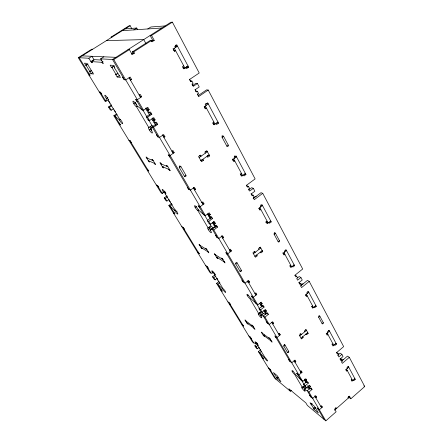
<?xml version="1.0" encoding="UTF-8"?>
<svg xmlns="http://www.w3.org/2000/svg" width="443" height="443" viewBox="0 0 443 443"><rect width="100%" height="100%" fill="white"/><g stroke="black" fill="none" stroke-linecap="round" stroke-linejoin="round"><path stroke-width="0.66" d="M116.476 113.984L113.845 115.728L114.87 116.027L119.532 120.07A2.946 0.598 55.7 0 0 122.141 123.575A2.946 0.598 55.7 0 0 122.03 121.897A2.946 0.598 55.7 0 0 119.455 118.857L108.109 100.251A3.029 0.615 56.1 0 0 107.2 97.565A3.029 0.615 56.1 0 0 104.847 95.234A3.029 0.615 56.1 0 0 106.414 98.573L105.86 101.314L104.869 101.082L78.267 57.673L91.74 49.223L92.703 49.234M164.779 191.149L162.243 193.414L161.086 192.816L113.845 115.728M291.411 390.349L290.364 391.241L288.847 388.744L305.836 402.87L307.37 405.434L325.838 420.85L336.132 411.763L334.62 409.116L336.11 407.809L336.486 408.474L335.606 407.776M348.491 396.452L349.04 397.449L350.839 398.789L364.733 386.529L349.317 357.324L347.478 356.117L341.708 361.084M334.537 410.218L349.826 396.751M320.821 406.43L321.579 405.771L322.366 407.117L319.331 409.769L317.038 407.887L318.401 409.692M351.958 379.247L351.221 379.889L351.952 381.257L354.887 378.687M347.268 368.482L346.897 367.784L348.386 366.499L355.253 379.369L353.785 380.653L353.425 379.972M313.705 408.418L310.039 402.698L314.486 406.358L318.39 412.97L313.926 409.266L313.157 407.959L313.705 408.418L315.039 407.261M313.926 409.266L315.698 407.726M310.82 404.022L311.711 403.246M311.374 404.476L312.265 403.7M315.787 397.808L316.557 397.144L315.754 395.765L312.675 398.429L310.393 396.585L309.585 395.211L310.155 395.671M307.929 385.925L309.646 387.282L310.421 386.612L309.607 385.205L306.484 387.88L304.778 386.523L303.538 384.413L306.656 381.75L308.372 383.09L305.244 385.77L303.538 384.413M349.317 357.324L342.323 363.349L341.564 361.937L342.317 361.289L341.553 359.871L340.8 360.519L340.036 359.096L343.054 356.504L341.913 354.367L340.091 353.16L337.577 355.308M310.333 388.051L307.237 390.715L304.263 389.541L306.556 387.575L309.563 388.716M308.743 387.326L310.465 388.683L311.241 388.013L312.055 389.408L308.948 392.083L307.237 390.715L310.964 397.044M304.263 389.541A2.625 0.476 50.3 0 1 304.756 391.169A2.625 0.476 50.3 0 1 302.176 388.356A2.625 0.476 50.3 0 1 302.386 387.498L304.679 385.537L301.196 379.607M302.021 388.107L303.162 387.127M341.913 354.367L338.884 356.958L338.114 355.524L338.873 354.876L338.103 353.442L336.292 352.235M302.386 387.498L294.689 374.468A2.652 0.493 50.6 0 1 292.136 371.384A2.652 0.493 50.6 0 1 293.022 371.3A2.652 0.493 50.6 0 1 295.331 374.407L302.746 381.517L305.891 378.831L306.722 380.255L305.936 380.925L304.657 379.922M338.103 353.442L337.344 354.09L336.569 352.656L343.657 346.609L309.225 281.383L307.425 280.402L300.609 285.896M305.055 381.002L306.766 382.342L307.547 381.672L308.372 383.09M300.432 371.483L301.223 370.808L302.065 372.253L298.892 374.944L296.627 373.183L298.039 375.06M332.981 343.895L332.211 344.549L332.998 346.005L336.065 343.403M327.936 332.394L327.538 331.646L329.094 330.34L336.453 344.133L334.925 345.435L334.531 344.704M292.275 371.627L293.05 370.974M277.949 377.037L276.919 377.907L276.454 377.525L277.207 378.759L278.237 377.89M289.196 360.015L288.631 359.589L289.5 361.062L291.754 362.778L294.972 360.076L295.835 361.554L295.032 362.23L294.18 361.588M283.813 346.133L285.043 345.114A0.82 0.637 -55.7 0 0 284.096 345.053A0.82 0.637 -55.7 0 0 283.813 346.133L287.507 352.445L288.725 351.426L285.043 345.114L284.201 344.493M318.678 317.249L319.868 316.263A0.803 0.62 -58.4 0 0 318.96 316.18A0.803 0.62 -58.4 0 0 318.672 317.249L322.1 323.623L323.279 322.642L319.868 316.263L318.966 315.715M299.778 335.894L306.49 330.328L305.554 329.708M301.068 338.175L307.758 332.61M302.674 336.841L303.101 337.599L301.495 338.934L299.352 335.13L300.963 333.789L301.395 334.554L300.088 333.668M305.703 334.116L306.578 334.703L308.178 333.374L306.063 329.564L304.457 330.893L304.884 331.657M278.531 333.944L279.361 333.263L280.264 334.819L276.941 337.549L274.721 335.927L276.183 337.876M315.87 305.559L312.664 308.201L311.817 306.628L312.625 305.969M261.625 351.149L259.748 352.689L258.402 351.615L260.744 349.693M307.182 293.654L306.75 292.851L308.383 291.527L316.291 306.346L314.691 307.663L314.27 306.877M257.676 343.508L254.852 345.817L256.037 347.761L257.377 348.824L258.795 347.666M219.113 281.394L216.572 283.359L252.46 341.918L253.795 342.971L255.927 343.502L256.647 342.915M254.852 345.817L256.187 346.88L258.081 345.335M272.722 323.988L273.564 323.307L272.639 321.718L269.261 324.459L267.051 322.897L266.121 321.308L266.669 321.696M262.793 333.562L261.348 332.084L263.524 335.716L264.46 334.952M261.785 306.96L259.681 303.361L261.331 304.468L262.195 303.776L261.232 302.132L257.776 304.889L250.373 298.228A2.802 0.581 51.8 0 0 247.881 294.866A2.802 0.581 51.8 0 0 247.2 295.415A2.802 0.581 51.8 0 0 249.88 298.626L258.767 313.672A2.758 0.559 51.5 0 0 258.778 314.995A2.758 0.559 51.5 0 0 261.425 317.803A2.758 0.559 51.5 0 0 260.689 315.709L263.203 313.683L265.85 313.915M263.967 310.687L265.623 311.822L266.476 311.136L265.529 309.507L262.101 312.265L260.456 311.124L259.022 308.688L263.153 305.421L264.106 307.06L260.667 309.818L259.022 308.688M309.225 281.383L301.567 287.568L300.686 285.94L301.511 285.27L300.636 283.636L299.811 284.301L298.925 282.662L302.237 280.004L300.919 277.534L299.136 276.559L296.71 278.542L297.602 280.192L300.919 277.534M264.908 312.304L266.57 313.445L267.422 312.752L268.364 314.369L264.953 317.122L263.303 315.97L260.689 315.709M258.767 313.672L261.281 311.65A2.758 0.57 51.4 0 1 263.203 313.683M258.607 314.713L259.858 313.705M297.541 277.877L296.655 276.216L295.819 276.886L294.927 275.219L302.696 269.017L262.749 193.342L261.016 192.683L253.103 198.591M254.946 293.526L255.821 292.834L256.796 294.512L253.307 297.281L251.137 295.83L252.654 297.857M290.73 265.18L289.883 265.85L290.791 267.539L294.163 264.87M284.843 251.956L284.384 251.087L286.095 249.747L294.612 265.711L292.928 267.046L292.48 266.204M247.36 295.702L248.213 295.027M242.399 280.408L241.861 280.065L242.869 281.776L245.023 283.16L248.567 280.38L249.57 282.097L248.684 282.789L247.598 282.097M240.012 271.282L241.363 270.236L237.077 262.893A0.88 0.742 -59 0 0 236.008 262.749A0.88 0.742 -59 0 0 235.715 263.939L240.012 271.282A0.875 0.736 -58.6 0 0 241.07 271.415A0.875 0.736 -58.6 0 0 241.363 270.236M274.151 234.297L275.463 233.289A0.864 0.72 -63.4 0 0 274.444 233.129A0.864 0.72 -63.4 0 0 274.151 234.303L278.126 241.701L279.428 240.693L275.463 233.289L274.3 232.747M253.402 253.701L260.794 247.986L259.67 247.399M219.889 282.667L217.845 284.245L216.572 283.359M254.897 256.353L262.267 250.644M256.669 254.98L257.167 255.86L255.395 257.233L252.898 252.815L254.681 251.441L255.179 252.327L254.066 251.718M259.022 249.354L258.529 248.468L260.301 247.1L262.76 251.524L260.993 252.892L260.506 252.012M235.715 263.939L237.077 262.893M215.099 274.798L212.535 276.77L213.886 278.974L215.154 279.854L217.208 278.27M212.535 276.77L213.803 277.639L215.857 276.055M171.618 203.453L168.833 205.463L209.816 272.334L211.078 273.193L212.834 272.91L213.62 272.307M229.485 249.88L230.404 249.176L231.456 250.993L227.785 253.795L225.681 252.549L227.259 254.659M267.118 221.19L266.232 221.865L267.212 223.693L270.751 220.991M265.927 222.574L266.808 221.899M260.739 206.947L260.235 206.012L262.034 204.655L271.238 221.904L269.471 223.25L268.984 222.342M215.868 255.113L214.412 253.684L216.92 257.881L217.95 257.095M222.707 238.262L223.637 237.559L222.558 235.704L218.82 238.517L216.738 237.348L215.652 235.499L216.167 235.787M217.258 237.642L212.236 229.097L213.781 229.939L217.557 227.121L215.996 226.29L212.236 229.097L210.143 230.061A2.963 0.653 53.2 0 1 211.2 232.763A2.963 0.653 53.2 0 1 208.503 230A2.963 0.653 53.2 0 1 208.182 228.056L197.811 210.497A3.023 0.681 53.7 0 1 194.992 207.158A3.023 0.681 53.7 0 1 195.385 205.984A3.023 0.681 53.7 0 1 198.099 209.65L203.852 214.833L205.38 215.619L209.218 212.79L210.342 214.722L209.384 215.425L207.839 214.645L208.791 213.941L210.342 214.722M262.749 193.342L254.288 199.666L253.263 197.766L254.177 197.085L253.152 195.175L251.447 194.505M214.406 224.036L215.353 223.333L213.792 222.519L212.85 223.217L214.406 224.036L215.514 225.93L216.455 225.227L217.557 227.121M208.182 228.056L210.962 225.985A2.957 0.67 53.2 0 1 212.928 227.984L215.054 226.988M253.152 195.175L252.239 195.856L251.209 193.94L254.869 191.221L253.33 188.341L251.618 187.694L248.484 190.014M208.299 229.673L209.683 228.643M210.143 230.061L212.928 227.984M212.579 218.565L211.023 217.768L207.23 220.581L208.764 221.389L212.579 218.565L211.461 216.644L210.508 217.352L208.963 216.561M253.33 188.341L249.658 191.06L248.623 189.128L249.542 188.447L248.501 186.514L246.806 185.877M207.23 220.581L208.902 223.433L210.447 224.252L214.246 221.428L215.353 223.333M248.501 186.514L247.582 187.195L246.535 185.252L255.129 178.911L208.227 90.056L206.61 89.846L198.22 95.55M201.903 202.601L202.872 201.892L204.013 203.858L200.142 206.693L198.121 205.696L199.771 207.894M245.433 173.545L241.706 176.27L240.643 174.293L241.579 173.612M234.635 158.223L234.092 157.21L235.986 155.842L245.959 174.531L244.099 175.893L243.572 174.907M197.811 210.497L198.757 209.805M195.18 207.496L196.598 206.46M168.833 205.463L170.007 206.1L174.786 210.58L175.627 209.971M172.244 204.489L170.007 206.1L174.675 213.72M194.543 189.992L195.529 189.283L194.355 187.267L190.407 190.113L188.425 189.205L187.239 187.195L187.732 187.417M167.011 195.9L164.209 197.91L165.754 200.435L166.922 201.056L169.165 199.444M164.209 197.91L165.366 198.519L167.781 196.792M165.51 192.107L164.669 192.711L165.355 193.84M174.786 210.58A2.669 0.526 53.8 0 0 177.189 213.814A2.669 0.526 53.8 0 0 177.405 212.778A2.669 0.526 53.8 0 0 174.941 209.832L165.178 193.818L166.036 193.203M200.928 160.466L201.908 159.768L203.464 160.311L201.493 161.717L198.558 156.512L200.541 155.111L201.128 156.152L199.577 155.631M207.125 156.063L208.099 155.366L209.683 155.886L207.723 157.282L207.147 156.246M200.906 160.676L209.107 154.851M179.365 167.642L180.882 166.574A0.958 0.875 -70.9 0 0 179.664 166.324A0.958 0.875 -70.9 0 0 179.365 167.642L184.426 176.292L185.927 175.223L180.882 166.574L179.409 165.992M222.142 137.396L223.599 136.372A0.947 0.842 -76.2 0 0 222.441 136.101A0.947 0.842 -76.2 0 0 222.137 137.402L226.805 146.09L228.25 145.066L223.599 136.372L221.954 135.946M199.145 157.558L207.374 151.727L205.801 151.224M161.385 164.026L160.798 163.046L159.934 162.692L162.863 167.587L163.816 166.922M171.923 151.218L172.947 150.504L174.193 152.641L170.095 155.51L168.185 154.801L169.913 157.099M217.967 122.069L214.03 124.815L212.878 122.667L213.864 121.98M206.283 105.301L205.69 104.194L207.701 102.82L218.543 123.137L216.577 124.511L216.001 123.442M163.91 137.485L164.951 136.771L163.672 134.572L159.491 137.441L157.625 136.843L156.34 134.655L156.8 134.799M205.148 104.238L206.145 103.557L208.288 103.922L204.278 106.68L205.463 108.884L206.466 108.192L204.865 107.898M153.998 122.501L155.393 122.883L156.451 122.163L157.752 124.405L153.527 127.279L152.143 126.875L150.814 129.522A3.278 0.759 55.6 0 1 152.292 133.016A3.278 0.759 55.6 0 1 149.557 130.353A3.278 0.759 55.6 0 1 148.831 127.59L136.56 106.829A3.378 0.781 56.2 0 1 133.592 103.357A3.378 0.781 56.2 0 1 133.587 101.342A3.378 0.781 56.2 0 1 136.56 105.373L142.203 109.969L143.554 110.29L147.857 107.405L149.191 109.698L148.123 110.418L146.749 110.097L147.818 109.382L149.191 109.698M148.831 127.59L151.932 125.485A3.273 0.775 55.7 0 1 153.228 126.543M157.752 124.405L156.351 124.018L152.143 126.875L158.09 136.992M149.324 129.976L150.869 128.924M208.227 90.056L198.791 96.48L197.584 94.232L198.597 93.539L197.39 91.286L195.812 91.07M146.212 116.786L147.574 117.14L151.849 114.261L150.465 113.923L146.212 116.786L148.2 120.169L149.573 120.54L153.826 117.661L155.139 119.915L154.081 120.634L152.691 120.263L153.749 119.549L155.139 119.915M197.39 91.286L196.371 91.978L195.153 89.713L199.234 86.955L197.417 83.544L195.834 83.362L192.268 85.765M197.417 83.544L193.32 86.307L192.09 84.02L193.12 83.334L191.891 81.041L190.329 80.87M191.891 81.041L190.861 81.733L189.621 79.435L199.223 73.006L172.377 22.15L170.86 22.277L112.533 59.489L124.444 79.751M148.078 112.372L149.452 112.705L150.52 111.985L151.849 114.261M119.532 120.07L120.468 119.449M133.819 103.767L135.408 102.71M136.56 106.829L137.618 106.126M139.224 95.173L140.315 94.453L141.677 96.796L137.33 99.675L135.558 99.315L136.915 101.635L137.358 101.724M183.684 65.758L182.638 66.45L183.9 68.792L188.07 66.029M185.584 68.128L187.134 67.098L188.69 67.198L176.862 45.02L175.843 45.031M117.085 114.554L114.87 116.027L120.269 124.854M188.69 67.198L186.614 68.576L185.988 67.408M111.669 104.886L108.485 106.979L110.279 109.908L111.293 110.185L113.414 108.779M108.485 106.979L109.487 107.239L111.619 105.838M108.546 99.559L105.86 101.314L100.256 92.155M130.463 80.161L131.571 79.435L130.17 77.038L125.734 79.923L124.018 79.696L122.606 77.303L123.032 77.353M106.414 98.573L107.843 97.643M176.862 45.02L174.736 46.404L175.378 47.611M114.167 66.179L111.575 67.552L110.163 65.171L113.386 65.42L114.815 67.834L114.405 67.796L120.457 77.403L117.168 76.993L115.778 74.645L117.406 73.593M115.778 74.645L117.81 73.638M117.168 76.993L119.333 75.592M132.385 51.864L133.725 51.886L134.423 53.121L133.083 53.088L132.385 51.864L149.972 40.601L151.39 40.568L152.071 41.803L154.258 40.402L151.539 35.451L150.116 35.512L152.824 40.435L154.258 40.402M133.725 51.886L151.39 40.568M131.421 54.157L133.083 53.088M151.196 41.481L152.824 40.435M111.575 67.552L114.311 65.797M134.423 53.121L132.197 54.55L129.373 49.599L128.055 49.588M91.108 70.681L89.641 71.611L90.92 73.71L92.875 72.464M78.267 57.673L88.855 58.238L91.535 62.668L92.21 62.712L91.54 61.605L101.968 62.313L102.66 63.476L103.407 63.532L100.622 58.858L113.779 59.556L129.373 49.599M151.539 35.451L172.377 22.15M101.968 62.313L103.036 61.638M89.641 71.611L91.43 70.714M90.92 73.71L93.528 74.036L87.027 63.366L84.486 63.166L85.781 65.287L88.068 64.069M91.535 62.668L92.554 62.02M100.622 58.858L103.85 56.809M147.774 28.95L150.869 26.984L165.128 25.938M90.865 61.56L93.933 59.622L91.928 56.294L88.855 58.238M85.781 65.287L87.254 64.357M91.54 61.605L94.614 59.661L101.873 60.082M133.797 29.886L136.749 28.025L137.679 29.687M131.815 28.717L130.142 25.727L79.175 57.723L89.857 75.166M256.204 196.271L253.54 197.678A2.902 0.869 53.4 0 1 253.922 198.254M130.142 25.727L129.029 25.821L110.933 37.173L111.974 37.129M125.114 28.884L136.749 28.025M122.279 30.661L161.889 28.003M300.598 284.046L303.067 283.919M106.386 40.64L143.726 39.588L146.079 43.818M175.478 46.233L177.505 46.227L173.252 48.996L174.548 51.405L175.611 50.712L174.093 50.69M82.127 55.873L115.916 57.33M182.893 67.962L184.941 68.1L174.315 48.304M88.589 73.095L90.173 75.21L88.91 75.039M131.571 79.435L130.253 79.269L129.212 77.475M141.677 96.796L140.326 96.541L139.307 94.791M99.276 91.961L100.583 92.222L101.818 94.237L101.486 94.165M216.904 122.772L218.543 123.137M212.861 123.636L215.016 124.129L205.281 105.988M343.502 359.539L340.135 358.769A2.58 0.631 49.4 0 1 340.512 359.334M234.303 156.174L236.529 156.855L232.736 159.591L233.826 161.617L234.773 160.931L233.107 160.399M164.951 136.771L163.528 136.322L162.57 134.683M119.101 122.938L120.618 124.965L119.233 124.516M244.265 173.944L245.959 174.531M240.959 174.996L242.637 175.589L233.688 158.91M174.193 152.641L172.742 152.126L172.122 151.063M128.835 140.193L130.259 140.719L131.399 142.585L131.045 142.447M260.811 204.882L262.533 205.591L258.933 208.304L259.941 210.17L260.838 209.495L259.122 208.764M146.627 157.941L153.261 160.676M160.521 163.672L167.875 166.706M148.327 160.743L154.995 163.545M162.282 166.612L169.658 169.713M162.863 167.587L163.733 167.952L163.146 166.972M270.075 221.389L271.238 221.904M195.529 189.283L194.017 188.607L193.43 187.599M265.794 221.976L268.098 223.017L259.836 207.629M147.375 169.132L148.842 171.081L147.347 170.394M204.013 203.858L202.484 203.121L201.914 202.141M156.268 184.958L157.797 185.711L158.854 187.444L158.472 187.251M285.381 250.029L286.555 250.616L283.132 253.296L284.063 255.024L284.915 254.354L283.16 253.457M293.427 265.091L294.612 265.711M213.952 225.105L215.514 225.93M261.63 250.926L262.76 251.524M289.872 265.933L291.638 266.869L283.991 252.626M294.883 275.247L296.655 276.216M256.048 255.246L257.167 255.86M223.637 237.559L222.059 236.689L221.522 235.765M173.662 212.07L175.068 213.947L173.49 213.055M298.859 282.64L300.636 283.636M307.619 291.649L308.81 292.33L305.554 294.977L306.412 296.583L307.226 295.918L305.443 294.883M229.862 250.068L231.456 250.993M229.48 251.076L230.543 251.69L221.622 236.407M181.802 226.622L183.408 227.569L184.393 229.181L183.989 228.942M315.388 305.814L316.291 306.346M311.556 306.395L313.467 307.536L306.368 294.313M199.516 245.045L206.887 249.581M214.916 254.526L223.012 259.509M200.989 247.465L208.376 252.05M216.422 257.04L224.54 262.079M216.92 257.881L217.878 258.474L217.375 257.632M328.529 330.484L329.492 331.087L326.38 333.701L327.183 335.196L327.958 334.543L326.153 333.385M247.936 281.061L249.57 282.097M198.154 252.078L199.516 253.889L197.86 252.826M335.545 343.546L336.453 344.133M255.151 293.438L256.796 294.512M331.835 344.095L333.762 345.357L327.155 333.047M307.304 332.787L308.178 333.374M205.624 265.49L207.296 266.603L208.221 268.115L207.8 267.832M260.539 302.674L262.195 303.776M213.465 272.329L215.215 274.378L213.941 273.519L213.039 272.041M262.45 305.947L264.106 307.06M260.639 304.994L262.289 306.113L261.331 304.468M340.191 358.952L341.553 359.871M264.814 310.006L266.476 311.136M347.788 366.533L348.757 367.197L345.778 369.772L346.526 371.168L347.273 370.52L345.905 369.578M302.231 337.001L303.101 337.599M268.364 314.369L266.697 313.234L263.303 315.97L267.6 323.285M354.339 378.732L355.253 379.369M363.814 385.886L364.733 386.529M271.891 322.139L273.564 323.307M351.233 379.59L352.689 380.615L346.526 369.13M221.035 289.451L222.347 291.201L220.636 289.988M278.586 333.612L280.264 334.819M227.901 301.838L229.629 303.101L230.493 304.507L230.055 304.191M245.405 320.616L253.258 326.463M261.78 332.809L270.357 339.194M246.69 322.731L254.548 328.606M263.087 334.991L271.675 341.409M263.524 335.716L264.532 336.475L264.1 335.75M294.13 360.27L295.835 361.554M242.454 324.442L243.722 326.131L241.961 324.791M300.354 370.946L302.065 372.253M300.365 372.225L301.273 372.928L294.169 360.752M305.005 378.92L306.722 380.255M248.778 335.905L250.55 337.289L251.358 338.613L250.915 338.264M256.63 343.137L257.527 343.84M309.136 385.598L310.421 386.612M310.764 388.395L312.055 389.408M314.829 395.765L316.557 397.144M262.549 357.268L263.779 358.908L261.979 357.451M321.064 406.065L322.366 407.117M268.38 367.895L270.191 369.384L270.95 370.63L270.496 370.254M277.207 378.759L280.945 381.86L277.146 375.625L273.42 372.557L276.919 377.907M290.364 391.241L274.654 378.134L258.402 351.615M109.487 107.239L111.293 110.185M129.904 140.586L148.466 170.909M157.409 185.523L162.243 193.414L164.79 191.592L165.532 192.81M165.366 198.519L166.922 201.056M183.003 227.331L199.101 253.623M206.875 266.326L211.078 273.193M213.803 277.639L215.154 279.854M221.915 290.896L217.845 284.245L222.668 289.019A2.486 0.46 52.3 0 0 224.9 292.015A2.486 0.46 52.3 0 0 225.36 291.472A2.486 0.46 52.3 0 0 223.001 288.626L214.506 274.699A2.525 0.476 52.6 0 0 214.268 273.27A2.525 0.476 52.6 0 0 211.948 270.789A2.525 0.476 52.6 0 0 212.834 272.91M229.192 302.779L243.285 325.799M250.107 336.94L253.795 342.971M256.187 346.88L257.377 348.824M263.33 358.542L259.748 352.689L264.56 357.645A2.365 0.399 51.2 0 0 266.642 360.441A2.365 0.399 51.2 0 0 267.284 360.275A2.365 0.399 51.2 0 0 265.025 357.529L257.566 345.302A2.387 0.415 51.4 0 0 257.555 344.305A2.387 0.415 51.4 0 0 255.273 341.808A2.387 0.415 51.4 0 0 255.927 343.502M269.737 369.013L276.017 379.269M256.995 342.971L257.926 344.499M108.878 101.214L110.074 103.186M114.244 110.019L115.429 111.963M169.298 200.308L170.322 201.986M217.081 278.669L217.973 280.131M259.205 347.744L259.725 348.602M86.097 65.315L89.962 71.65M147.408 158.262L146.832 157.32L146.057 156.999L148.898 161.678L149.679 162.011L149.114 161.075M200.386 245.577L199.023 244.237L201.476 248.274L202.346 248.811L201.858 248.008M246.33 321.308L244.979 319.912L247.116 323.434L248.041 324.126L247.615 323.423M152.447 160.344L151.871 159.386L152.685 159.718L155.571 164.497L154.751 164.154L154.175 163.201M205.984 249.027L205.486 248.202L206.388 248.756L208.869 252.87L207.468 251.491M252.294 325.749L251.862 325.029L252.82 325.743L254.98 329.321L253.59 327.892M166.972 166.335L166.374 165.333L167.277 165.699L170.25 170.71L169.348 170.328L168.755 169.331M222.021 258.9L221.511 258.042L222.502 258.651L225.044 262.932L223.543 261.459M269.305 338.413L268.868 337.671L269.914 338.452L272.113 342.146L270.623 340.623M111.974 67.585L116.182 74.69M113.779 59.556L143.554 110.29M147.574 117.14L149.573 120.54M153.527 127.279L205.38 215.619M208.764 221.389L210.447 224.252M213.781 229.939L257.776 304.889M260.667 309.818L262.101 312.265M264.953 317.122L302.746 381.517M305.244 385.77L306.484 387.88M308.948 392.083L325.838 420.85M142.524 109.465L146.705 116.581M148.449 119.549L151.932 125.485M204.428 214.861L207.523 220.127M209.589 223.643L210.962 225.985M256.519 303.544L259.919 309.336M135.995 99.409L142.203 109.969M168.661 154.972L188.917 189.427M198.625 205.945L203.852 214.833M226.201 252.859L243.406 282.119M251.674 296.19L256.137 303.776M275.275 336.331L290.06 361.488M297.192 373.621L301.046 380.172M317.609 408.352L324.11 419.41M145.575 108.092L149.767 115.258M151.86 118.84L155.698 125.413M207.346 213.797L210.486 219.169M212.579 222.751L215.37 227.53M263.878 310.543L265.972 314.126M304.358 379.817L306.102 382.802M307.846 385.787L309.945 389.369M146.816 107.671L147.818 109.382M149.474 112.223L150.465 113.923M152.763 117.866L153.749 119.549M155.377 122.346L156.351 124.018M210.469 216.81L211.023 217.768M213.244 221.572L213.792 222.519M215.448 225.349L215.996 226.29M129.063 77.758L140.592 97.515M148.123 110.418L149.452 112.705M154.081 120.634L155.393 122.883M162.631 135.287L173.174 153.361M193.369 187.976L203.049 204.566M209.384 215.425L210.508 217.352M247.681 281.072L255.927 295.204M265.623 311.822L266.57 313.445M271.797 322.404L279.439 335.501M305.936 380.925L306.766 382.342M309.646 387.282L310.465 388.683M314.984 396.43L321.607 407.781M202.883 159.275L203.464 160.311M205.408 153.123L204.821 152.076L206.792 150.681L209.683 155.886M306.157 333.944L306.578 334.703M348.281 398.085L347.91 397.415L349.377 396.125L350.839 398.789M173.03 48.719L174.343 51.155M182.865 66.998L183.845 68.826M189.421 79.181L190.728 81.617M192.04 84.054L193.026 85.881M194.992 89.541L195.972 91.369M197.285 93.805L198.597 96.242M204.168 106.602L205.148 108.43M213.017 123.049L213.67 124.267M232.353 158.998L233.334 160.826M240.217 173.623L241.202 175.45M246.446 185.202L247.1 186.42M251.031 193.729L251.69 194.948M258.9 208.354L259.554 209.572M266.11 221.755L266.764 222.973M282.822 252.831L283.481 254.049M175.655 45.629L176.292 46.82M234.635 155.93L235.277 157.132M186.309 66.483L186.929 67.641M228.245 145.066A0.936 0.825 -76.8 0 1 227.94 146.356A0.936 0.825 -76.8 0 1 226.81 146.09M279.422 240.693A0.858 0.709 -65 0 1 279.129 241.861A0.858 0.709 -65 0 1 278.126 241.701M323.279 322.642A0.797 0.609 -60.2 0 1 322.991 323.706A0.797 0.609 -60.2 0 1 322.1 323.623M306.451 387.431A2.625 0.482 50.3 0 1 306.556 387.575M288.725 351.426A0.814 0.631 -55.5 0 1 288.448 352.501A0.814 0.631 -55.5 0 1 287.507 352.445M185.927 175.223A0.952 0.864 -69.1 0 1 185.628 176.53A0.952 0.864 -69.1 0 1 184.426 176.292M163.484 192.068A2.724 0.543 54.2 0 1 162.304 189.416A2.724 0.543 54.2 0 1 164.646 191.841A2.724 0.543 54.2 0 1 165.178 193.818M304.972 389.414A2.625 0.482 50.3 0 1 302.851 386.468M303.189 386.279A2.625 0.482 50.3 0 1 305.77 389.081M261.248 315.577A2.758 0.565 51.5 0 1 259.443 312.514M259.703 312.481A2.758 0.565 51.5 0 1 262.311 315.217M210.624 230.006A2.957 0.664 53.2 0 1 209.113 227.021M209.284 226.921A2.957 0.664 53.2 0 1 211.975 229.662M151.727 130.203A3.278 0.764 55.6 0 1 150.033 126.809A3.278 0.764 55.6 0 1 151.816 127.761M136.693 104.542A3.378 0.792 56.2 0 1 135.265 102.46M177.023 211.278A2.669 0.537 53.8 0 1 176.873 211.067"/></g></svg>
